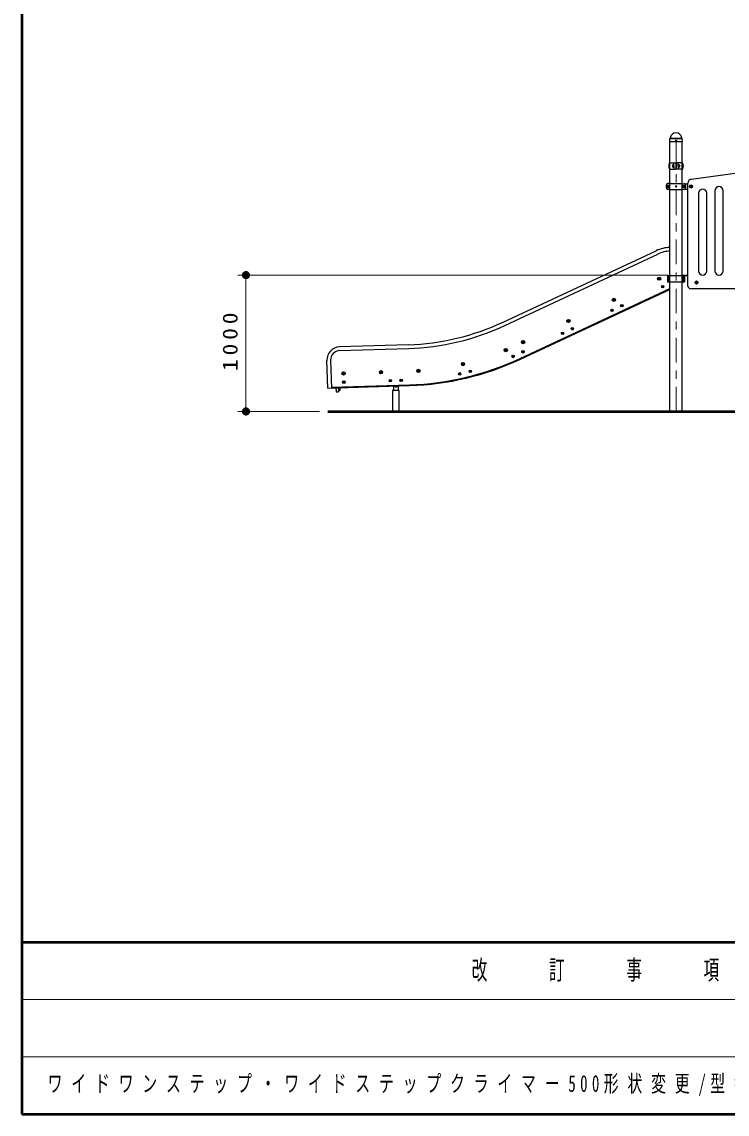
# Model space of a CAD drawing. Units: millimetres on the paper, scale 1:60. Extents: x -385 to 0, y -594 to 267.
# Drawn here: x -385 to -298.8, y -297 to -163.5 of the extents above; entities that cross this region are included whole.
import ezdxf

# ---------------------------------------------------------------- set-up
doc = ezdxf.new("R2010")
doc.units = ezdxf.units.MM
doc.linetypes.add('USER1', pattern=[4.5, 2.5, -2])
doc.linetypes.add('USER2', pattern=[6, 3, -1, 1, -1])
doc.layers.add('LY_1', color=7, linetype='Continuous', lineweight=25)
doc.styles.add('ＭＳ ゴシック', font='')
doc.styles.get('ＭＳ ゴシック').set_extended_font_data('MS Gothic')

# ---------------------------------------------------------------- blocks, each defined once
blk = doc.blocks.new('filled_dot')
at = {"color": 0, "linetype": 'Continuous', "lineweight": -2, "const_width": 1.25}
blk.add_lwpolyline([(-0.625, 0, 1), (0.625, 0, 1)], format="xyb", close=True, dxfattribs=at)

msp = doc.modelspace()

# ---------------------------------------------------------------- linework, layer by layer
at = {"layer": 'LY_1', "lineweight": 50}
for p, q in [((-385, -30), (-385, -297)), ((-347.593, -211.12), (-167.766, -211.12)), ((-385, -276), (0, -276)), ((-385, -297), (0, -297))]:
    msp.add_line(p, q, dxfattribs=at)
at = {"layer": 'LY_1'}
for p, q in [((-305.783, -178.128), (-305.776, -177.797)), ((-305.774, -178.136), (-305.783, -178.128)), ((-305.774, -178.136), (-304.242, -178.136)), ((-305.755, -177.749), (-305.737, -177.731)), ((-305.751, -211.12), (-305.751, -178.136)), ((-304.262, -177.749), (-304.28, -177.731)), ((-304.266, -211.12), (-304.266, -178.136)), ((-304.234, -178.128), (-304.242, -178.136)), ((-304.234, -178.128), (-304.241, -177.797)), ((-305.777, -180.745), (-305.067, -180.745)), ((-305.775, -181.495), (-305.067, -181.495)), ((-305.279, -180.965), (-305.313, -180.964)), ((-305.279, -181.274), (-305.313, -181.275)), ((-305.279, -181.12), (-305.279, -180.761)), ((-305.279, -181.12), (-305.279, -181.478)), ((-305.033, -180.778), (-305.033, -181.461)), ((-304.983, -180.778), (-304.983, -181.461)), ((-304.24, -180.745), (-304.95, -180.745)), ((-304.24, -181.495), (-304.95, -181.495)), ((-304.738, -181.12), (-304.738, -180.761)), ((-304.738, -180.965), (-304.704, -180.964)), ((-304.738, -181.12), (-304.738, -181.478)), ((-304.738, -181.274), (-304.704, -181.275)), ((-303.118, -182.73), (-294.913, -181.61)), ((-305.775, -183.245), (-306.038, -183.268)), ((-305.775, -183.995), (-306.038, -183.972)), ((-305.775, -183.245), (-304.241, -183.245)), ((-305.775, -183.995), (-304.241, -183.995)), ((-304.242, -183.245), (-303.717, -183.291)), ((-304.242, -183.995), (-303.717, -183.949)), ((-303.717, -183.291), (-303.55, -183.303)), ((-303.717, -183.949), (-303.55, -183.936)), ((-303.55, -195.786), (-303.55, -183.225)), ((-303.175, -183.543), (-303.242, -183.581)), ((-303.242, -183.581), (-303.242, -183.658)), ((-303.175, -183.697), (-303.242, -183.658)), ((-303.108, -183.581), (-303.175, -183.543)), ((-303.108, -183.658), (-303.175, -183.697)), ((-303.108, -183.581), (-303.108, -183.658)), ((-300.258, -184.138), (-300.258, -193.953)), ((-299.258, -193.953), (-299.258, -184.138)), ((-302.258, -184.444), (-302.258, -193.953)), ((-301.258, -193.953), (-301.258, -184.444)), ((-326.149, -200.2), (-307.431, -191.471)), ((-325.958, -200.611), (-307.24, -191.882)), ((-303.978, -194.553), (-306.039, -194.553)), ((-306.039, -194.553), (-306.039, -195.303)), ((-305.9, -194.553), (-305.9, -195.303)), ((-304.313, -194.553), (-304.313, -195.303)), ((-304.266, -194.453), (-303.55, -194.453)), ((-304.266, -194.491), (-303.55, -194.491)), ((-304.157, -194.553), (-304.157, -195.303)), ((-304.108, -194.553), (-304.108, -195.303)), ((-303.978, -194.553), (-303.978, -195.303)), ((-324.079, -204.641), (-305.751, -196.094)), ((-324.036, -204.731), (-305.751, -196.205)), ((-306.665, -195.813), (-306.694, -195.863)), ((-306.665, -195.913), (-306.694, -195.863)), ((-306.665, -195.813), (-306.607, -195.813)), ((-306.665, -195.913), (-306.607, -195.913)), ((-306.578, -195.863), (-306.607, -195.813)), ((-306.578, -195.863), (-306.607, -195.913)), ((-303.978, -195.303), (-306.039, -195.303)), ((-294.3, -196.12), (-303.217, -196.12)), ((-302.575, -195.331), (-302.508, -195.293)), ((-302.575, -195.331), (-302.575, -195.408)), ((-302.575, -195.408), (-302.508, -195.447)), ((-302.508, -195.293), (-302.442, -195.331)), ((-302.508, -195.447), (-302.442, -195.408)), ((-302.442, -195.331), (-302.442, -195.408)), ((-312.893, -198.726), (-312.898, -198.783)), ((-312.85, -198.816), (-312.898, -198.783)), ((-312.893, -198.726), (-312.84, -198.701)), ((-312.85, -198.816), (-312.798, -198.792)), ((-312.793, -198.734), (-312.84, -198.701)), ((-312.793, -198.734), (-312.798, -198.792)), ((-311.684, -198.162), (-311.689, -198.22)), ((-311.642, -198.253), (-311.689, -198.22)), ((-311.684, -198.162), (-311.632, -198.138)), ((-311.642, -198.253), (-311.59, -198.228)), ((-311.585, -198.171), (-311.632, -198.138)), ((-311.585, -198.171), (-311.59, -198.228)), ((-318.935, -201.543), (-318.94, -201.601)), ((-318.935, -201.543), (-318.882, -201.519)), ((-318.835, -201.552), (-318.882, -201.519)), ((-318.835, -201.552), (-318.84, -201.609)), ((-317.726, -200.98), (-317.731, -201.037)), ((-317.684, -201.07), (-317.731, -201.037)), ((-317.726, -200.98), (-317.674, -200.955)), ((-317.684, -201.07), (-317.632, -201.046)), ((-317.627, -200.988), (-317.674, -200.955)), ((-317.627, -200.988), (-317.632, -201.046)), ((-318.892, -201.634), (-318.94, -201.601)), ((-318.892, -201.634), (-318.84, -201.609)), ((-337.755, -202.965), (-346.158, -203.229)), ((-346.144, -203.682), (-337.741, -203.418)), ((-323.768, -203.797), (-323.773, -203.855)), ((-323.726, -203.888), (-323.773, -203.855)), ((-323.768, -203.797), (-323.716, -203.773)), ((-323.726, -203.888), (-323.674, -203.863)), ((-323.669, -203.806), (-323.716, -203.773)), ((-323.669, -203.806), (-323.674, -203.863)), ((-347.593, -208.276), (-347.7, -204.871)), ((-347.247, -204.857), (-347.14, -208.262)), ((-324.977, -204.361), (-324.982, -204.418)), ((-324.934, -204.451), (-324.982, -204.418)), ((-324.977, -204.361), (-324.924, -204.336)), ((-324.934, -204.451), (-324.882, -204.427)), ((-324.877, -204.369), (-324.924, -204.336)), ((-324.877, -204.369), (-324.882, -204.427)), ((-331.5, -206.483), (-331.516, -206.539)), ((-331.477, -206.581), (-331.516, -206.539)), ((-331.5, -206.483), (-331.444, -206.47)), ((-331.477, -206.581), (-331.42, -206.567)), ((-331.404, -206.512), (-331.444, -206.47)), ((-331.404, -206.512), (-331.42, -206.567)), ((-330.203, -206.174), (-330.219, -206.23)), ((-330.18, -206.272), (-330.219, -206.23)), ((-330.203, -206.174), (-330.147, -206.161)), ((-330.18, -206.272), (-330.123, -206.258)), ((-330.107, -206.203), (-330.147, -206.161)), ((-330.107, -206.203), (-330.123, -206.258)), ((-347.593, -208.276), (-337.598, -207.962)), ((-347.143, -208.162), (-337.601, -207.862)), ((-346.594, -208.245), (-346.581, -208.661)), ((-346.277, -208.235), (-346.264, -208.651)), ((-346.127, -208.23), (-346.117, -208.563)), ((-345.7, -207.495), (-345.635, -207.454)), ((-345.7, -207.495), (-345.698, -207.571)), ((-345.698, -207.571), (-345.63, -207.608)), ((-345.635, -207.454), (-345.567, -207.49)), ((-345.63, -207.608), (-345.565, -207.567)), ((-345.567, -207.49), (-345.565, -207.567)), ((-339.982, -207.303), (-340.01, -207.354)), ((-339.979, -207.403), (-340.01, -207.354)), ((-339.982, -207.303), (-339.925, -207.302)), ((-339.979, -207.403), (-339.921, -207.401)), ((-339.894, -207.351), (-339.925, -207.302)), ((-339.894, -207.351), (-339.921, -207.401)), ((-339.555, -208.039), (-339.555, -208.539)), ((-338.972, -208.039), (-338.972, -208.539)), ((-338.65, -207.261), (-338.677, -207.312)), ((-338.646, -207.361), (-338.677, -207.312)), ((-338.65, -207.261), (-338.592, -207.26)), ((-338.646, -207.361), (-338.589, -207.36)), ((-338.561, -207.309), (-338.592, -207.26)), ((-338.561, -207.309), (-338.589, -207.36)), ((-346.529, -208.71), (-346.313, -208.703)), ((-346.267, -208.568), (-346.117, -208.563)), ((-338.847, -208.539), (-339.68, -208.539)), ((-339.68, -208.539), (-339.68, -211.12)), ((-338.847, -211.12), (-338.847, -208.539))]:
    msp.add_line(p, q, dxfattribs=at)
at = {"layer": 'LY_1', "lineweight": 13}
for p, q in [((-305.753, -177.778), (-304.264, -177.778)), ((-305.723, -177.719), (-304.297, -177.719)), ((-306.121, -183.774), (-306.121, -183.466)), ((-305.813, -183.466), (-306.121, -183.466)), ((-305.813, -183.774), (-306.121, -183.774)), ((-304.204, -183.466), (-303.896, -183.466)), ((-304.204, -183.774), (-303.896, -183.774)), ((-303.896, -183.774), (-303.896, -183.466)), ((-306.008, -194.453), (-358.593, -194.453)), ((-357.593, -211.12), (-357.593, -194.453)), ((-348.593, -211.12), (-358.593, -211.12)), ((-385, -283), (-243.5, -283)), ((-385, -290), (-243.5, -290))]:
    msp.add_line(p, q, dxfattribs=at)
at = {"layer": 'LY_1', "linetype": 'USER1', "lineweight": 13}
msp.add_line((-305.75, -177.786), (-304.267, -177.786), dxfattribs=at)
at = {"layer": 'LY_1', "linetype": 'USER2', "lineweight": 13}
msp.add_line((-305.008, -211.12), (-305.008, -177.786), dxfattribs=at)
at = {"layer": 'LY_1'}
for points in [[(-307.097, -194.848), (-307.121, -194.89), (-307.097, -194.932), (-307.049, -194.932), (-307.025, -194.89), (-307.049, -194.848)], [(-312.64, -197.433), (-312.664, -197.475), (-312.64, -197.517), (-312.592, -197.517), (-312.568, -197.475), (-312.592, -197.433)], [(-318.184, -200.018), (-318.208, -200.06), (-318.184, -200.102), (-318.136, -200.102), (-318.112, -200.06), (-318.136, -200.018)], [(-323.742, -202.616), (-323.748, -202.664), (-323.709, -202.693), (-323.665, -202.674), (-323.659, -202.626), (-323.698, -202.597)], [(-325.823, -203.564), (-325.783, -203.591), (-325.785, -203.639), (-325.828, -203.661), (-325.869, -203.634), (-325.866, -203.586)], [(-331.083, -205.291), (-331.107, -205.333), (-331.083, -205.375), (-331.035, -205.375), (-331.011, -205.333), (-331.035, -205.291)], [(-345.69, -206.423), (-345.714, -206.465), (-345.69, -206.506), (-345.642, -206.506), (-345.618, -206.465), (-345.642, -206.423)], [(-341.109, -206.279), (-341.133, -206.321), (-341.109, -206.362), (-341.061, -206.362), (-341.037, -206.321), (-341.061, -206.279)], [(-336.53, -206.115), (-336.554, -206.157), (-336.53, -206.199), (-336.482, -206.199), (-336.458, -206.157), (-336.482, -206.115)]]:
    msp.add_lwpolyline(points, close=True, dxfattribs=at)
for centre, radius in [((-305.008, -178.003), 0.05), ((-303.175, -183.62), 0.175), ((-307.073, -194.89), 0.2), ((-307.073, -194.89), 0.117), ((-307.073, -194.89), 0.0481), ((-306.636, -195.863), 0.15), ((-306.636, -195.863), 0.0577), ((-302.508, -195.37), 0.175), ((-312.616, -197.475), 0.2), ((-312.616, -197.475), 0.117), ((-312.616, -197.475), 0.0481), ((-312.845, -198.759), 0.15), ((-312.845, -198.759), 0.0577), ((-311.637, -198.195), 0.15), ((-311.637, -198.195), 0.0577), ((-318.16, -200.06), 0.2), ((-318.16, -200.06), 0.117), ((-318.16, -200.06), 0.0481), ((-318.887, -201.576), 0.15), ((-318.887, -201.576), 0.0577), ((-317.679, -201.013), 0.15), ((-317.679, -201.013), 0.0577), ((-323.703, -202.645), 0.2), ((-323.703, -202.645), 0.117), ((-323.703, -202.645), 0.0481), ((-325.826, -203.613), 0.2), ((-325.826, -203.613), 0.117), ((-325.826, -203.613), 0.0481), ((-324.929, -204.394), 0.15), ((-323.721, -203.83), 0.15), ((-323.721, -203.83), 0.0577), ((-331.059, -205.333), 0.2), ((-331.059, -205.333), 0.117), ((-331.059, -205.333), 0.0481), ((-324.929, -204.394), 0.0577), ((-345.666, -206.465), 0.2), ((-345.666, -206.465), 0.117), ((-345.666, -206.465), 0.0481), ((-341.085, -206.321), 0.2), ((-341.085, -206.321), 0.117), ((-341.085, -206.321), 0.0481), ((-336.506, -206.157), 0.2), ((-336.506, -206.157), 0.117), ((-336.506, -206.157), 0.0481), ((-331.46, -206.525), 0.15), ((-331.46, -206.525), 0.0577), ((-330.163, -206.216), 0.15), ((-330.163, -206.216), 0.0577), ((-345.632, -207.531), 0.175), ((-339.952, -207.352), 0.15), ((-339.952, -207.352), 0.0577), ((-338.619, -207.311), 0.15), ((-338.619, -207.311), 0.0577)]:
    msp.add_circle(centre, radius, dxfattribs=at)
at = {"layer": 'LY_1', "lineweight": 13}
for centre, radius in [((-305.967, -183.62), 0.154), ((-305.967, -183.62), 0.0833), ((-305.008, -183.62), 0.0833), ((-304.05, -183.62), 0.154), ((-304.05, -183.62), 0.0833), ((-303.175, -183.62), 0.2), ((-303.175, -183.62), 0.0917), ((-302.508, -195.37), 0.2), ((-302.508, -195.37), 0.0917), ((-345.632, -207.531), 0.0917)]:
    msp.add_circle(centre, radius, dxfattribs=at)
at = {"layer": 'LY_1', "linetype": 'USER1', "lineweight": 13}
for centre, radius in [((-303.175, -183.62), 0.104), ((-306.636, -195.863), 0.108), ((-302.508, -195.37), 0.104), ((-345.632, -207.531), 0.104)]:
    msp.add_circle(centre, radius, dxfattribs=at)
at = {"layer": 'LY_1'}
for centre, radius, start, end in [((-305.008, -177.786), 0.72, 90, 173.3676), ((-305.008, -177.786), 0.72, 6.6324, 90), ((-305.706, -177.799), 0.07, 135, 178.99605), ((-305.77, -177.698), 0.0467, 315, 353.3676), ((-304.247, -177.698), 0.0467, 186.6324, 225), ((-304.311, -177.799), 0.07, 1.00395, 45), ((-304.965, -181.12), 0.935, 159.19706, 200.80294), ((-305.777, -180.811), 0.0667, 90, 159.19706), ((-305.777, -181.428), 0.0667, 200.80294, 270), ((-305.318, -181.12), 0.156, 88, 272), ((-305.263, -180.761), 0.0167, 90, 180), ((-305.263, -181.478), 0.0167, 180, 270), ((-305.067, -180.778), 0.0333, 0, 90), ((-305.067, -181.461), 0.0333, 270, 0), ((-304.95, -180.778), 0.0333, 90, 180), ((-304.95, -181.461), 0.0333, 180, 270), ((-304.754, -180.761), 0.0167, 0, 90), ((-304.754, -181.478), 0.0167, 270, 0), ((-304.699, -181.12), 0.156, 268, 92), ((-304.24, -180.811), 0.0667, 20.80294, 90), ((-304.24, -181.428), 0.0667, 270, 339.19706), ((-305.052, -181.12), 0.935, 339.19706, 20.80294), ((-303.05, -183.225), 0.5, 97.46846, 180), ((-305.383, -183.62), 0.833, 163.80375, 196.19625), ((-306.024, -183.434), 0.167, 95, 163.80375), ((-306.024, -183.806), 0.167, 196.19625, 265), ((-303.993, -183.434), 0.167, 16.19625, 85), ((-303.993, -183.806), 0.167, 275, 343.80375), ((-304.633, -183.62), 0.833, 343.80375, 16.19625), ((-301.758, -184.444), 0.5, 0, 180), ((-299.758, -184.138), 0.5, 0, 180), ((-305.575, -195.453), 4.393, 92.30189, 115), ((-305.575, -195.453), 3.94, 92.56691, 115), ((-301.758, -193.953), 0.5, 180, 0), ((-299.758, -193.953), 0.5, 180, 0), ((-303.217, -195.786), 0.333, 180, 270), ((-338.687, -173.313), 29.667, 271.8, 295), ((-338.687, -173.313), 30.12, 271.8, 295), ((-346.108, -204.821), 1.593, 91.8, 181.8), ((-346.108, -204.821), 1.14, 91.8, 181.8), ((-338.687, -173.313), 34.567, 271.8, 295), ((-338.687, -173.313), 34.667, 271.8, 295), ((-339.263, -208.039), 0.292, 176.8829, 180), ((-339.263, -208.039), 0.1, 167.32249, 16.27751), ((-339.263, -208.039), 0.292, 0, 6.7171), ((-346.531, -208.66), 0.05, 181.8, 271.8), ((-346.314, -208.653), 0.05, 271.8, 1.8)]:
    msp.add_arc(centre, radius, start, end, dxfattribs=at)
at = {"layer": 'LY_1', "lineweight": 13}
for centre, start, end in [((-307.946, -183.62), 355.87048, 4.12952), ((-302.071, -183.62), 175.87048, 184.12952)]:
    msp.add_arc(centre, 2.139, start, end, dxfattribs=at)

# ---------------------------------------------------------------- block references
at = {"layer": 'LY_1', "lineweight": 13, "xscale": 0.4, "yscale": 0.4}
for p, rotation in [((-357.593, -194.453), 270), ((-357.593, -211.12), 90)]:
    msp.add_blockref('filled_dot', p, dxfattribs=dict(at, rotation=rotation))

# ---------------------------------------------------------------- texts
at = {"layer": 'LY_1', "insert": (-358.593, -202.365), "char_height": 1.833, "attachment_point": 8, "rotation": 90, "style": 'ＭＳ ゴシック'}
msp.add_mtext('\\T1.33;\\W1.15;1000', dxfattribs=at)
at = {"layer": 'LY_1', "style": 'ＭＳ ゴシック'}
for s, insert, char_height, attachment_point in [('\\T1.64;\\W0.6;改\u3000\u3000訂\u3000\u3000事\u3000\u3000項', (-314.25, -279.5), 2.346, 5), ('\\T1.59;\\W0.65;ワイドワンステップ・ワイドステップクライマー500形状変更/型番変更', (-381.85, -293.5), 2.053, 4)]:
    msp.add_mtext(s, dxfattribs=dict(at, insert=insert, char_height=char_height, attachment_point=attachment_point))

doc.saveas('drawing.dxf')
